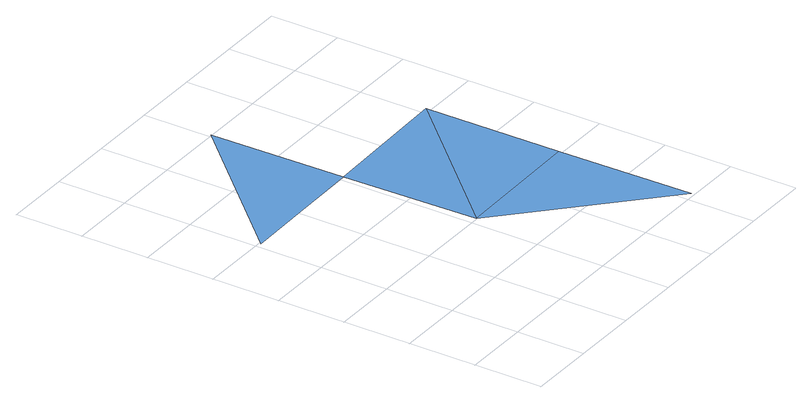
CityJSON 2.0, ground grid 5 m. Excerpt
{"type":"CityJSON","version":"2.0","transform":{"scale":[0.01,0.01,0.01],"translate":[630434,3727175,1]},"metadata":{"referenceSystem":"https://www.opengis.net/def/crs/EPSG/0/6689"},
"CityObjects":{
"waterbody1":{"type":"WaterBody","attributes":{"name":"福岡県津波浸水想定図","class":"1140","function":"2","WaterBodyTsunamiRiskAttribute.description":"1","WaterBodyTsunamiRiskAttribute.rank":"2"},"geometry":[{"type":"MultiSurface","lod":"1","boundaries":[[[0,1,2]]]}]},
"waterbody2":{"type":"WaterBody","attributes":{"name":"福岡県津波浸水想定図","class":"1140","function":"2","WaterBodyTsunamiRiskAttribute.description":"1","WaterBodyTsunamiRiskAttribute.rank":"1"},"geometry":[{"type":"MultiSurface","lod":"1","boundaries":[[[3,4,0]],[[3,5,6]],[[4,3,6]]]}]}
},
"vertices":[
[1046,2007,75],[1026,3007,75],[46,1988,75],
[1065,1007,75],[2045,2027,85],[2084,27,75],[2065,1027,75]
]}
